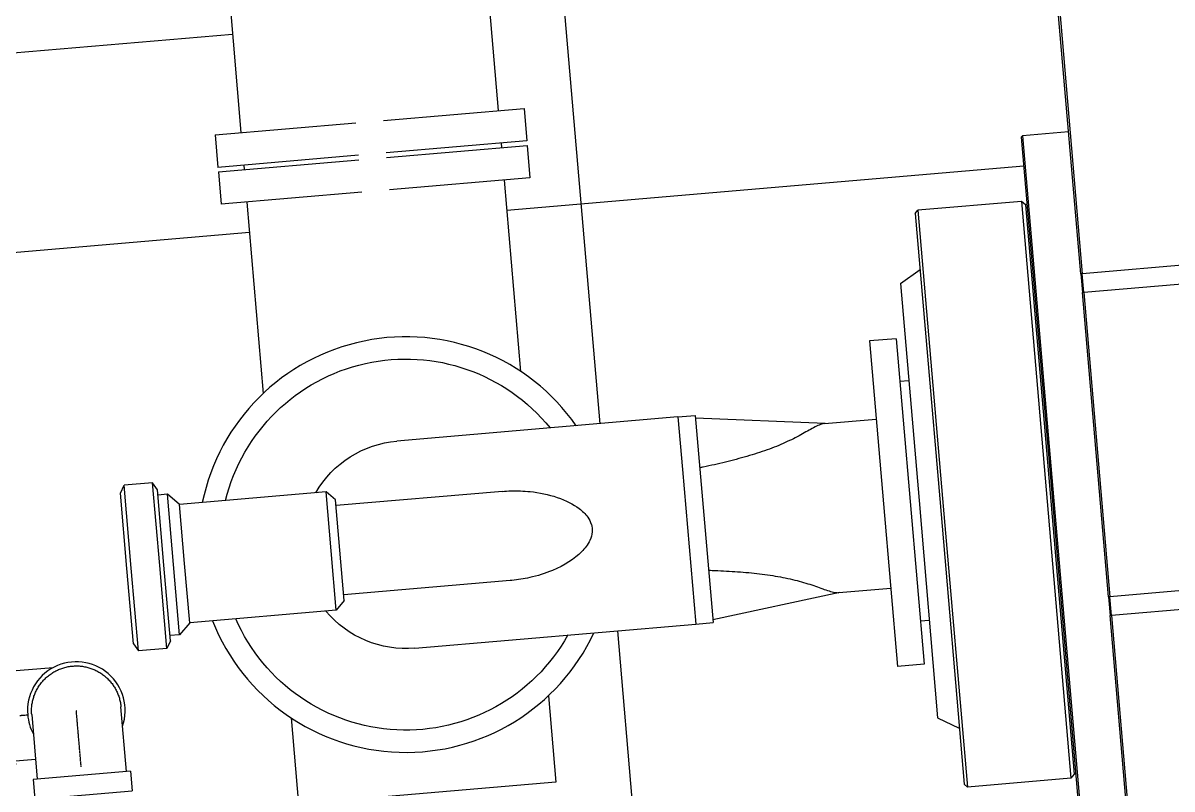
# Model space of a CAD drawing. Header units: millimetres. Extents: x 238021 to 250605, y -32596 to -9848.
# Drawn here: x 239419 to 240193, y -15761 to -15245 of the extents above; entities that cross this region are included whole.
import ezdxf

# ---------------------------------------------------------------- set-up
doc = ezdxf.new("R2010")
doc.units = ezdxf.units.MM
doc.header["$MEASUREMENT"] = 0
doc.linetypes.add('CENTER2', pattern=[1.125, 0.75, -0.125, 0.125, -0.125])
for name, color, linetype in [('Plan-150-SL-B4-216', 85, 'Continuous'), ('Plan-CENTER', 1, 'CENTER2'), ('Plan-RE', 5, 'Continuous'), ('Plan-S-BEAM', 12, 'Continuous')]:
    doc.layers.add(name, color=color, linetype=linetype)
doc.layers.add('Plan-UCD756', color=7, linetype='Continuous', true_color=0xe7f0ff)

# ---------------------------------------------------------------- blocks, each defined once
blk = doc.blocks.new('*U123')
at = {"layer": 'Plan-S-BEAM', "color": 0, "linetype": 'ByBlock', "lineweight": -2}
for p, q in [((239702.86, -14290.96), (239807.76, -15515.22)), ((239819.71, -15654.71), (239959.71, -17288.56))]:
    blk.add_line(p, q, dxfattribs=at)
blk = doc.blocks.new('*U146')
at = {"layer": 'Plan-UCD756', "color": 0, "linetype": 'ByBlock', "lineweight": -2}
for p, q in [((243123.89, -15158.12), (240132.82, -15414.21)), ((243124.97, -15170.74), (240133.9, -15426.83)), ((240131.83, -15414.3), (240116.47, -15234.98)), ((240117.47, -15234.9), (240132.82, -15414.21)), ((240117.47, -15234.9), (240132.82, -15414.21)), ((240123.63, -15318.56), (240092.64, -15321.21)), ((240091.73, -15322.29), (240092.64, -15321.21)), ((240091.73, -15322.29), (240112.04, -15559.43)), ((240092.64, -15321.21), (240113.03, -15559.34)), ((240091.92, -15365.43), (240022.15, -15371.41)), ((240091.92, -15365.43), (240108.55, -15559.72)), ((240094.62, -15367.71), (240091.92, -15365.43)), ((240020.33, -15373.57), (240022.15, -15371.41)), ((240022.15, -15371.41), (240038.79, -15565.7)), ((240095.61, -15367.63), (240094.62, -15367.71)), ((240094.62, -15367.71), (240111.04, -15559.51)), ((240020.33, -15373.57), (240036.8, -15565.87)), ((243142.52, -15375.7), (240151.45, -15631.79)), ((243143.6, -15388.32), (240152.53, -15644.41)), ((240010.33, -15420.67), (240023.57, -15411.43)), ((240132.82, -15414.21), (240131.83, -15414.3)), ((240131.83, -15414.3), (240132.91, -15426.91)), ((240133.9, -15426.83), (240132.82, -15414.21)), ((240133.9, -15426.83), (240132.82, -15414.21)), ((240010.33, -15420.67), (240022.86, -15567.06)), ((240133.9, -15426.83), (240132.91, -15426.91)), ((240150.46, -15631.88), (240132.91, -15426.91)), ((240133.9, -15426.83), (240151.45, -15631.79)), ((240133.9, -15426.83), (240151.45, -15631.79)), ((240007.5, -15457.97), (239989.57, -15459.51)), ((240007.5, -15457.97), (240016.88, -15567.57)), ((239989.57, -15459.51), (239998.95, -15569.11)), ((240015.95, -15486.36), (240009.97, -15486.87)), ((239860.46, -15510.71), (239671.15, -15526.92)), ((239860.46, -15510.71), (239872.16, -15509.71)), ((239860.46, -15510.71), (239863.48, -15545.97)), ((239872.16, -15509.71), (239884.11, -15649.2)), ((239959.66, -15515.11), (239872.31, -15511.47)), ((239959.2, -15515.15), (239994.07, -15512.17)), ((239863.48, -15545.97), (239872.41, -15650.2)), ((239484.92, -15561.93), (239487.37, -15556.7)), ((239506.53, -15555.06), (239487.37, -15556.7)), ((239492.15, -15612.5), (239487.37, -15556.7)), ((239511.31, -15610.86), (239506.53, -15555.06)), ((239509.83, -15559.8), (239506.53, -15555.06)), ((239489.28, -15612.75), (239484.92, -15561.93)), ((239514.18, -15610.61), (239509.83, -15559.8)), ((239516.61, -15562.73), (239510.13, -15563.29)), ((239520.66, -15610.06), (239516.61, -15562.73)), ((239524.72, -15569.56), (239516.61, -15562.73)), ((239623.36, -15561.12), (239524.72, -15569.56)), ((239626.77, -15600.97), (239623.36, -15561.12)), ((239629.85, -15566.59), (239623.36, -15561.12)), ((239632.75, -15600.46), (239629.85, -15566.59)), ((239742.33, -15560.82), (239630.18, -15570.42)), ((240036.8, -15565.87), (240053.26, -15758.17)), ((240038.79, -15565.7), (240055.42, -15759.99)), ((240108.55, -15559.72), (240125.19, -15754.01)), ((240111.04, -15559.51), (240127.46, -15751.31)), ((240112.04, -15559.43), (240132.34, -15796.56)), ((240113.03, -15559.34), (240133.42, -15797.47)), ((239528.13, -15609.42), (239524.72, -15569.56)), ((239998.95, -15569.11), (240008.33, -15678.71)), ((240016.88, -15567.57), (240026.27, -15677.17)), ((240022.86, -15567.06), (240035.4, -15713.45)), ((239630.18, -15640.83), (239626.77, -15600.97)), ((239635.65, -15634.34), (239632.75, -15600.46)), ((239493.63, -15663.56), (239489.28, -15612.75)), ((239496.93, -15668.3), (239492.15, -15612.5)), ((239516.08, -15666.65), (239511.31, -15610.86)), ((239518.54, -15661.43), (239514.18, -15610.61)), ((239524.71, -15657.39), (239520.66, -15610.06)), ((239531.55, -15649.27), (239528.13, -15609.42)), ((239747.47, -15620.9), (239635.32, -15630.5)), ((239968.95, -15629.04), (240003.82, -15626.05)), ((239635.65, -15634.34), (239630.18, -15640.83)), ((239969.41, -15629), (239883.96, -15647.44)), ((240151.45, -15631.79), (240150.46, -15631.88)), ((240150.46, -15631.88), (240151.54, -15644.5)), ((240152.53, -15644.41), (240151.45, -15631.79)), ((240152.53, -15644.41), (240151.45, -15631.79)), ((239630.18, -15640.83), (239531.55, -15649.27)), ((239531.55, -15649.27), (239524.71, -15657.39)), ((239683.1, -15666.41), (239872.41, -15650.2)), ((239872.41, -15650.2), (239884.11, -15649.2)), ((240029.77, -15647.77), (240023.79, -15648.28)), ((240152.53, -15644.41), (240151.54, -15644.5)), ((240166.89, -15823.81), (240151.54, -15644.5)), ((240152.53, -15644.41), (240167.89, -15823.72)), ((240152.53, -15644.41), (240167.89, -15823.72)), ((239524.71, -15657.39), (239518.24, -15657.94)), ((239493.63, -15663.56), (239496.93, -15668.3)), ((239516.08, -15666.65), (239496.93, -15668.3)), ((239518.54, -15661.43), (239516.08, -15666.65)), ((240026.27, -15677.17), (240008.33, -15678.71)), ((240035.4, -15713.45), (240050.02, -15720.3)), ((240127.46, -15751.31), (240125.19, -15754.01)), ((240128.46, -15751.23), (240127.46, -15751.31)), ((240053.26, -15758.17), (240055.42, -15759.99)), ((240125.19, -15754.01), (240055.42, -15759.99))]:
    blk.add_line(p, q, dxfattribs=at)
at = {"layer": 'Plan-UCD756', "color": 0, "linetype": 'ByBlock', "lineweight": -2, "extrusion": (0, 0, -1)}
for radius, start, end in [(125, 13.76928, 141.05056), (70, 29.95626, 85.10636), (70, 265.10636, 320.25645), (125, 209.16216, 336.44343)]:
    blk.add_arc((-239677.13, -15596.66), radius, start, end, dxfattribs=at)
at = {"layer": 'Plan-UCD756', "color": 0, "linetype": 'ByBlock', "lineweight": -2}
for points, knots in [([(239959.2, -15515.15), (239959.07, -15515.16), (239958.93, -15515.18), (239957.81, -15515.33), (239956.73, -15515.66), (239954.4, -15516.61), (239953.14, -15517.24), (239950.54, -15518.63), (239949.19, -15519.39), (239946.35, -15521), (239944.84, -15521.85), (239941.66, -15523.57), (239939.98, -15524.45), (239936.47, -15526.21), (239934.63, -15527.09), (239928.91, -15529.67), (239924.8, -15531.33), (239916.14, -15534.44), (239911.59, -15535.9), (239902.22, -15538.63), (239897.39, -15539.91), (239887.56, -15542.3), (239882.56, -15543.41), (239876.76, -15544.62), (239875.97, -15544.79), (239875.18, -15544.95)], [30.844125, 30.844125, 30.844125, 30.844125, 30.95313, 30.95313, 31.731406, 31.731406, 32.509682, 32.509682, 33.249795, 33.249795, 33.989909, 33.989909, 34.730022, 34.730022, 35.470136, 35.470136, 36.950363, 36.950363, 38.43059, 38.43059, 39.910817, 39.910817, 41.391044, 41.391044, 41.623675, 41.623675, 41.623675, 41.623675]), ([(239742.33, -15560.82), (239744.14, -15560.66), (239745.97, -15560.56), (239752.13, -15560.37), (239756.52, -15560.52), (239766.97, -15561.6), (239773.19, -15562.85), (239784.97, -15566.86), (239790.01, -15569.43), (239796.05, -15574.01), (239798.13, -15575.96), (239800.73, -15579.67), (239801.56, -15581.23), (239802.09, -15582.94)], [6.147427, 6.147427, 6.147427, 6.147427, 6.610274, 6.610274, 7.709356, 7.709356, 9.241609, 9.241609, 10.755394, 10.755394, 11.586831, 11.586831, 12.105148, 12.105148, 12.105148, 12.105148]), ([(239802.09, -15582.94), (239802.11, -15583), (239802.13, -15583.06), (239802.62, -15584.74), (239802.81, -15586.4), (239802.55, -15590.1), (239801.98, -15592.01), (239799.8, -15596.73), (239797.73, -15599.35), (239790.87, -15606.26), (239784.13, -15610.63), (239770.95, -15616.14), (239765.79, -15617.73), (239756.67, -15619.76), (239752.65, -15620.4), (239748.25, -15620.83), (239747.86, -15620.87), (239747.47, -15620.9)], [-11.973232, -11.973232, -11.973232, -11.973232, -11.955342, -11.955342, -11.465016, -11.465016, -10.887831, -10.887831, -9.943093, -9.943093, -7.947131, -7.947131, -6.751406, -6.751406, -5.84299, -5.84299, -5.755555, -5.755555, -5.755555, -5.755555]), ([(239881.09, -15613.96), (239881.89, -15613.98), (239882.7, -15614.01), (239888.63, -15614.22), (239893.74, -15614.47), (239903.83, -15615.15), (239908.81, -15615.58), (239918.51, -15616.68), (239923.24, -15617.35), (239932.3, -15618.95), (239936.63, -15619.88), (239942.71, -15621.45), (239944.67, -15622), (239948.43, -15623.14), (239950.23, -15623.72), (239953.66, -15624.88), (239955.29, -15625.46), (239958.37, -15626.56), (239959.82, -15627.08), (239962.62, -15628.01), (239963.97, -15628.41), (239966.43, -15628.96), (239967.55, -15629.09), (239968.68, -15629.05), (239968.82, -15629.05), (239968.95, -15629.04)], [2.727823, 2.727823, 2.727823, 2.727823, 2.960454, 2.960454, 4.440681, 4.440681, 5.920908, 5.920908, 7.401135, 7.401135, 8.881362, 8.881362, 9.621476, 9.621476, 10.361589, 10.361589, 11.101703, 11.101703, 11.841817, 11.841817, 12.620092, 12.620092, 13.398368, 13.398368, 13.507373, 13.507373, 13.507373, 13.507373])]:
    blk.add_open_spline(points, degree=3, knots=knots, dxfattribs=at)
blk = doc.blocks.new('*U157')
at = {"layer": 'Plan-150-SL-B4-216', "color": 0, "linetype": 'ByBlock', "lineweight": -2}
for p, q in [((239756.97, -15063.91), (239507.88, -15085.24)), ((239509.59, -15105.16), (239758.68, -15083.84)), ((239639.11, -15094.07), (239639.82, -15102.31)), ((239644.1, -15093.65), (239644.35, -15096.64)), ((239659.04, -15092.37), (239644.35, -15096.64)), ((239708.86, -15088.1), (239645.2, -15106.6)), ((239559.41, -15100.9), (239625.28, -15108.3)), ((239609.22, -15096.63), (239624.42, -15098.34)), ((239624.17, -15095.35), (239624.42, -15098.34)), ((239629.15, -15094.93), (239629.86, -15103.16)), ((239625.28, -15108.3), (239634.58, -15216.91)), ((239645.2, -15106.6), (239654.5, -15215.2)), ((239654.04, -15215.24), (239731.22, -15208.63)), ((239731.22, -15208.63), (239739.41, -15304.28)), ((239557.86, -15223.48), (239635.03, -15216.87)), ((239557.86, -15223.48), (239566.05, -15319.13)), ((239662.02, -15310.91), (239756.75, -15302.8)), ((239756.75, -15302.8), (239758.62, -15324.72)), ((239548.71, -15320.61), (239643.43, -15312.5)), ((239548.71, -15320.61), (239550.59, -15342.53)), ((239758.62, -15324.72), (239663.9, -15332.83)), ((239741.29, -15326.2), (239741.54, -15329.19)), ((239645.31, -15334.42), (239550.59, -15342.53)), ((239664.16, -15335.82), (239758.88, -15327.71)), ((239758.88, -15327.71), (239760.76, -15349.63)), ((239550.84, -15345.52), (239645.57, -15337.41)), ((239567.92, -15341.05), (239568.18, -15344.03)), ((239550.84, -15345.52), (239552.72, -15367.44)), ((239760.76, -15349.63), (239666.03, -15357.74)), ((239743.42, -15351.11), (239754.45, -15479.95)), ((239647.44, -15359.33), (239552.72, -15367.44)), ((239570.06, -15365.95), (239581.09, -15494.8)), ((239773.17, -15698.53), (239778.14, -15756.63)), ((239599.8, -15713.37), (239604.77, -15771.47)), ((239778.14, -15756.63), (239604.77, -15771.47))]:
    blk.add_line(p, q, dxfattribs=at)
at = {"layer": 'Plan-150-SL-B4-216', "color": 0, "linetype": 'ByBlock', "lineweight": -2, "extrusion": (0, 0, -1)}
for centre, start, end in [((-239757.82, -15073.87), 85.10636, 265.10636), ((-239508.73, -15095.2), 265.10636, 85.10636)]:
    blk.add_arc(centre, 10, start, end, dxfattribs=at)
at = {"layer": 'Plan-150-SL-B4-216', "color": 0, "linetype": 'ByBlock', "lineweight": -2}
for start, end in [(34.89364, 168.29209), (201.49519, 334.89364)]:
    blk.add_arc((239677.13, -15596.66), 140, start, end, dxfattribs=at)
blk = doc.blocks.new('*U158')
at = {"layer": 'Plan-S-BEAM', "color": 0, "linetype": 'ByBlock', "lineweight": -2}
for p, q in [((238111.68, -15376.84), (239560.36, -15252.71)), ((239745.15, -15371.36), (240093.38, -15341.52)), ((238123.11, -15510.35), (239571.79, -15386.22))]:
    blk.add_line(p, q, dxfattribs=at)
blk = doc.blocks.new('*U166')
at = {"layer": 'Plan-CENTER'}
blk.add_line((239417.2, -15711.76), (239422.38, -15711.32), dxfattribs=at)
at = {"layer": 'Plan-RE', "color": 0, "linetype": 'ByBlock', "lineweight": -2}
for p, q in [((239408.77, -15679.46), (239395.41, -15680.6)), ((239395.41, -15680.6), (239401.03, -15746.17)), ((239414.39, -15745.03), (239408.77, -15679.46)), ((239439.49, -15679.58), (239409.01, -15682.19)), ((239414.15, -15742.29), (239427.68, -15741.14)), ((239414.39, -15745.03), (239401.03, -15746.17))]:
    blk.add_line(p, q, dxfattribs=at)
blk = doc.blocks.new('*U167')
at = {"layer": 'Plan-CENTER'}
blk.add_line((239458.41, -15746.47), (239455.16, -15708.51), dxfattribs=at)
at = {"layer": 'Plan-RE', "color": 0, "linetype": 'ByBlock', "lineweight": -2}
for p, q in [((239488.95, -15749.52), (239485.22, -15706.02)), ((239425.12, -15711.16), (239428.84, -15754.66)), ((239491.68, -15749.28), (239426.11, -15754.9)), ((239491.68, -15749.28), (239492.82, -15762.65)), ((239426.11, -15754.9), (239427.25, -15768.26)), ((239427.25, -15768.26), (239492.82, -15762.65))]:
    blk.add_line(p, q, dxfattribs=at)
for start, end in [(341.33718, 184.89364), (184.89364, 208.45011)]:
    blk.add_arc((239455.16, -15708.51), 32.9, start, end, dxfattribs=at)
blk.add_open_spline([(239425.12, -15711.16), (239425.04, -15710.24), (239425, -15709.26), (239425.02, -15707.27), (239425.08, -15706.25), (239425.3, -15704.23), (239425.47, -15703.23), (239425.88, -15701.28), (239426.14, -15700.33), (239426.7, -15698.56), (239427.04, -15697.64), (239427.82, -15695.81), (239428.26, -15694.9), (239429.24, -15693.12), (239429.78, -15692.25), (239430.91, -15690.62), (239431.5, -15689.84), (239432.7, -15688.42), (239433.36, -15687.7), (239434.78, -15686.31), (239435.54, -15685.64), (239437.13, -15684.37), (239437.95, -15683.77), (239439.62, -15682.69), (239440.47, -15682.21), (239442.12, -15681.35), (239443, -15680.94), (239444.85, -15680.2), (239445.81, -15679.87), (239447.76, -15679.3), (239448.74, -15679.07), (239450.7, -15678.71), (239451.67, -15678.59), (239452.59, -15678.51), (239453.52, -15678.43), (239454.49, -15678.39), (239456.48, -15678.41), (239457.5, -15678.47), (239459.51, -15678.7), (239460.51, -15678.86), (239462.46, -15679.28), (239463.4, -15679.53), (239465.17, -15680.09), (239466.09, -15680.43), (239467.92, -15681.21), (239468.83, -15681.65), (239470.61, -15682.63), (239471.47, -15683.17), (239473.11, -15684.3), (239473.88, -15684.89), (239475.3, -15686.09), (239476.02, -15686.75), (239477.41, -15688.18), (239478.09, -15688.94), (239479.36, -15690.52), (239479.95, -15691.35), (239481.03, -15693.02), (239481.52, -15693.87), (239482.37, -15695.52), (239482.78, -15696.41), (239483.53, -15698.26), (239483.86, -15699.22), (239484.42, -15701.17), (239484.66, -15702.16), (239485.01, -15704.12), (239485.14, -15705.09), (239485.22, -15706.02)], degree=3, knots=[134.217306, 134.217306, 134.217306, 134.217306, 137.014324, 137.014324, 139.811342, 139.811342, 142.608361, 142.608361, 145.405379, 145.405379, 148.199073, 148.199073, 150.992766, 150.992766, 153.78646, 153.78646, 156.580153, 156.580153, 159.372101, 159.372101, 162.164048, 162.164048, 164.955995, 164.955995, 167.747942, 167.747942, 170.538979, 170.538979, 173.330015, 173.330015, 176.121052, 176.121052, 178.912089, 178.912089, 178.912089, 181.703125, 181.703125, 184.494162, 184.494162, 187.285198, 187.285198, 190.076235, 190.076235, 192.868182, 192.868182, 195.660129, 195.660129, 198.452076, 198.452076, 201.244024, 201.244024, 204.037717, 204.037717, 206.831411, 206.831411, 209.625104, 209.625104, 212.418798, 212.418798, 215.215816, 215.215816, 218.012835, 218.012835, 220.809853, 220.809853, 223.606871, 223.606871, 223.606871, 223.606871], dxfattribs=at)

msp = doc.modelspace()

# ---------------------------------------------------------------- block references
at = {"layer": 'Plan-150-SL-B4-216'}
msp.add_blockref('*U157', (0, 0), dxfattribs=at)
at = {"layer": 'Plan-RE'}
for name in ['*U167', '*U166']:
    msp.add_blockref(name, (0, 0), dxfattribs=at)
at = {"layer": 'Plan-S-BEAM'}
for name in ['*U123', '*U158']:
    msp.add_blockref(name, (0, 0), dxfattribs=at)
at = {"layer": 'Plan-UCD756'}
msp.add_blockref('*U146', (0, 0), dxfattribs=at)

doc.saveas('drawing.dxf')
